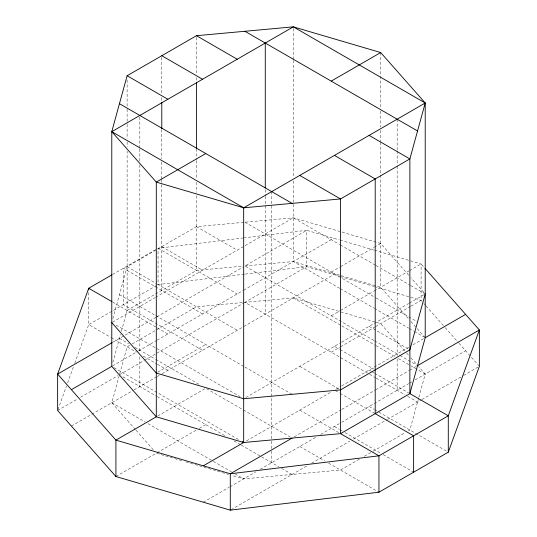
<?xml version="1.0" encoding="UTF-8"?>
<svg xmlns="http://www.w3.org/2000/svg" width="537" height="537" viewBox="0 0 537 537"><rect width="100%" height="100%" fill="white"/><g stroke="black" fill="none" stroke-linecap="round" stroke-linejoin="round"><path stroke-width="0.4" stroke-dasharray="2.69 2.01" d="M112.877 318.609L127.121 266.681L196.468 226.648L293.323 217.794L380.699 243.496L408.731 275.259M112.877 362.368L120.55 334.403M121.429 331.208L127.121 310.44L127.121 151.112M135.418 429.519L111.783 402.737L127.121 346.821L131.458 344.318M418.645 398.045L409.879 429.996L408.429 430.828M418.86 397.246L425.217 374.081L418.618 366.603M57.922 409.684L66.474 386.063M67.615 382.908L73.603 366.375M74.737 363.227L88.712 324.643L88.712 291.571M112.548 274.501L156.609 249.061M156.609 285.442L88.712 324.643L110.454 337.196M127.121 310.44L196.468 270.406L243.221 266.13M112.501 322.187L154.938 297.686M155.656 297.276L244.416 246.027M245.134 245.61L293.323 217.794L339.699 244.57M112.985 342.136L124.49 335.491M125.208 335.081L156.173 317.199M156.891 316.783L242.737 267.225M373.98 340.505L244.892 265.976L306.714 230.286L339.324 239.878M132.183 343.902L196.468 306.788L293.323 297.928L380.699 323.63L405.979 352.279M112.501 365.945L137.673 351.413M138.392 350.997L156.374 340.619M157.093 340.203L242.979 290.618M243.697 290.202L333.712 238.233M57.634 410.469L77.764 398.85M80.637 397.192L118.012 375.611M119.456 374.779L143.909 360.663M144.628 360.246L156.173 353.581M156.891 353.165L244.174 302.774M157.73 372.222L205.778 344.486M331.222 272.064L339.847 267.077M340.572 266.661L373.557 247.617M374.269 247.208L380.699 243.496M71.394 426.056L133.357 390.285M134.075 389.869L156.374 376.994M157.093 376.578L159.254 375.336M162.127 373.671L242.979 326.993M243.697 326.577L333.712 274.608M157.73 415.98L205.778 388.238M331.222 315.816L339.847 310.836M340.572 310.42L373.557 291.376M374.269 290.967L408.825 271.01M409.55 270.594L421.089 263.935L424.384 267.668M245.839 397.508L340.948 342.593M341.673 342.176L408.677 303.492M409.395 303.076L423.78 294.773M115.911 476.507L156.301 453.188L181.956 460.733M157.019 452.772L196.428 430.016M199.308 428.358L205.778 424.619M331.222 352.198L339.847 347.217M340.572 346.801L374.98 326.932M375.699 326.516L410.268 306.56M410.993 306.144L421.089 300.311L421.089 263.935L374.598 250.255M246.557 440.85L330.839 392.191M335.894 389.271L340.948 386.351M341.673 385.935L408.677 347.251M412.993 344.761L425.217 337.699L416.974 328.355M294.263 436.836L341.102 409.791M341.827 409.375L375.054 390.191M375.772 389.775L408.919 370.644M409.637 370.228L416.108 366.489M203.288 502.209L229.252 487.213M229.977 486.797L255.907 471.828M260.223 469.338L316.387 436.91M320.723 434.406L340.948 422.726M341.673 422.31L408.677 383.626M409.395 383.21L412.268 381.552M415.148 379.894L465.606 350.755M231.004 509.734L307.929 465.324M311.527 463.25L349.768 441.166M353.38 439.085L386.606 419.9M387.331 419.484L421.142 399.964M421.86 399.548L462.834 375.893M463.552 375.477L479.366 366.348M359.313 459.189L340.532 470.029L243.677 478.89L231.655 475.352M364.368 456.269L372.316 451.684M373.04 451.268L405.542 432.5M244.422 274.185L158.053 284.61L158.053 248.228L242.764 238.005M243.597 237.904L306.714 230.286L306.714 266.667L244.892 302.358L368.906 373.953M245.255 274.085L306.714 266.667L339.324 276.26M244.892 265.976L293.323 261.553L380.699 287.255L408.731 319.018M340.122 240.12L373.792 250.02M340.122 276.495L373.792 286.402M374.598 286.637L421.089 300.311L423.284 302.801M185.963 461.907L228.447 474.406M340.424 244.986L375.215 265.07M375.94 265.493L409.999 285.154M410.724 285.577L425.217 293.94L410.926 277.75M244.892 222.224L375.423 297.585M376.148 298.001L417.544 321.905M339.699 288.329L293.323 261.553L293.323 204.396M340.424 288.745L373.765 307.99M374.49 308.413L408.55 328.073M409.275 328.496L413.624 331.007M414.349 331.423L424.492 337.283M196.468 226.648L237.22 250.182M369.12 326.328L408.449 349.037M374.705 340.921L399.273 355.111M399.978 355.514L416.846 365.254M293.323 297.928L341.149 325.543M341.874 325.959L375.215 345.21M375.94 345.627L395.507 356.924M398.4 358.595L409.999 365.294M410.724 365.71L425.217 374.081M161.791 246.664L202.55 270.198M334.45 346.345L339.451 349.238M340.169 349.647L373.772 369.053M158.053 248.228L237.22 293.94M369.12 370.087L371.228 371.302M371.926 371.711L374.041 372.926M374.739 373.336L408.469 392.809M369.631 374.37L375.423 377.719M376.148 378.135L404.898 394.735M407.711 396.36L417.544 402.038M127.121 266.681L156.442 283.61M157.153 284.019L237.22 330.315M299.78 366.362L339.102 389.07M369.12 406.469L374.041 409.308M374.739 409.711L448.288 452.174M202.55 313.957L123.382 268.245L123.382 304.627L202.55 350.332M335.148 390.513L339.364 392.943M340.069 393.353L375.209 413.638M119.456 294.645L155.052 315.192M155.777 315.615L244.187 366.657M244.912 367.08L292.108 394.326M334.45 426.485L339.364 429.325M340.069 429.728L342.176 430.942M344.989 432.567L380.277 452.946M383.176 454.617L413.618 472.191M112.629 302.069L156.636 327.483M157.341 327.885L167.88 333.974M299.78 410.12L339.129 432.842M116.133 325.113L240.052 396.662M119.456 338.397L128.591 343.673M134.915 347.325L155.052 358.951M155.777 359.374L199.261 384.472M206.503 388.66L242.737 409.577M243.462 409.999L290 436.863M111.179 337.612L136.257 352.091M143.285 356.152L156.636 363.858M157.341 364.267L167.88 370.349M299.78 446.502L325.073 461.108M328.59 463.136L378.947 492.207M113.958 367.617L240.052 440.421M122.966 376.806L156.502 396.165M157.227 396.588L226.07 436.333M234.045 440.937L240.563 444.703M241.288 445.119L260.854 456.416M261.579 456.839L278.757 466.754M281.563 468.371L292.108 474.46M111.783 402.737L145.118 421.988M148.017 423.659L212.518 460.894M213.243 461.317L231.36 471.775M234.984 473.869L243.677 478.89M423.834 303.425L425.485 305.298M426.036 305.915L444.723 327.093M445.274 327.718L458.464 342.66M459.014 343.284L478.816 365.724M410.926 321.509L416.423 327.738M406.529 352.903L408.731 355.393M410.926 357.884L418.075 365.979M135.968 430.144L154.106 450.691M397.165 119.194L397.165 150.179M397.165 151.018L397.165 165.255M397.165 166.094L397.165 355.548M397.165 358.857L397.165 390.271M380.699 52.552L380.699 107.823M380.699 111.179L380.699 127.088M380.699 130.437L380.699 141.325M380.699 142.164L380.699 287.255M293.323 28.528L293.323 59.513M293.323 60.345L293.323 177.593M293.323 180.942L293.323 203.557M271.729 191.615L271.729 440.374M271.729 441.199L271.729 450.295M271.729 451.12L271.729 462.693M265.271 189.601L265.271 195.461M265.271 196.3L265.271 314.125M196.468 37.382L196.468 74.234M196.468 77.583L196.468 80.933M196.468 148.762L196.468 159.65M196.468 160.489L196.468 178.915M196.468 182.265L196.468 192.313M196.468 195.663L196.468 270.406M161.791 57.399L161.791 94.25M161.791 97.6L161.791 100.949M161.791 129.424L161.791 158.73M161.791 162.08L161.791 178.834M161.791 179.667L161.791 183.855M161.791 184.694L161.791 290.423M139.835 117.14L139.835 148.125M139.835 148.964L139.835 161.53M139.835 164.879L139.835 352.648M139.835 356.783L139.835 386.546M127.121 79.926L127.121 108.4M127.121 109.239L127.121 123.476M127.121 124.316L127.121 138.553M127.121 141.902L127.121 146.923"/><path stroke-width="0.81" d="M369.12 135.384L409.879 158.918L340.532 198.952L243.677 207.812L156.301 182.103L111.783 131.659L127.121 75.744L196.468 35.704L293.323 26.85L380.699 52.552L425.217 102.997L425.217 337.699L409.879 393.621L340.532 433.654L243.677 442.508L156.301 416.806L111.783 366.362L111.783 131.659L293.323 26.85L425.217 102.997L409.879 158.918L409.879 393.621L448.288 415.799L448.288 452.174L378.947 492.207L230.286 510.15L115.911 476.507L57.634 410.469L57.634 374.094L88.712 288.262L111.824 274.917M425.217 293.94L409.879 349.862L340.532 389.896L243.677 398.749L156.301 373.047L111.783 322.603M448.288 452.174L479.366 366.348L479.366 329.966L424.935 268.292M205.778 153.542L156.301 182.103L156.301 416.806L115.911 440.125L115.911 476.507M331.222 81.121L380.699 52.552M111.783 131.659L243.677 207.812L425.217 102.997M112.267 342.552L57.634 374.094L115.911 440.125L230.286 473.768L378.947 455.832L448.288 415.799L479.366 329.966L417.544 365.657M71.394 389.681L111.783 366.362M203.288 465.827L243.677 442.508L243.677 207.812M425.217 337.699L465.606 314.38M292.108 438.078L230.286 473.768L230.286 510.15M244.892 31.28L417.544 130.961M196.468 35.704L237.22 59.238M161.791 55.72L202.55 79.254M334.45 155.401L375.209 178.935L375.209 413.638L413.618 435.816L413.618 472.191M127.121 75.744L167.88 99.271M299.78 175.424L340.532 198.952L340.532 433.654L378.947 455.832L378.947 492.207M119.456 103.701L292.108 203.382M111.904 301.653L88.712 288.262L88.712 289.913M242.227 441.676L243.677 442.508M265.271 43.047L265.271 187.923M196.468 82.604L196.468 148.762M161.791 102.621L161.791 128.585"/></g></svg>
